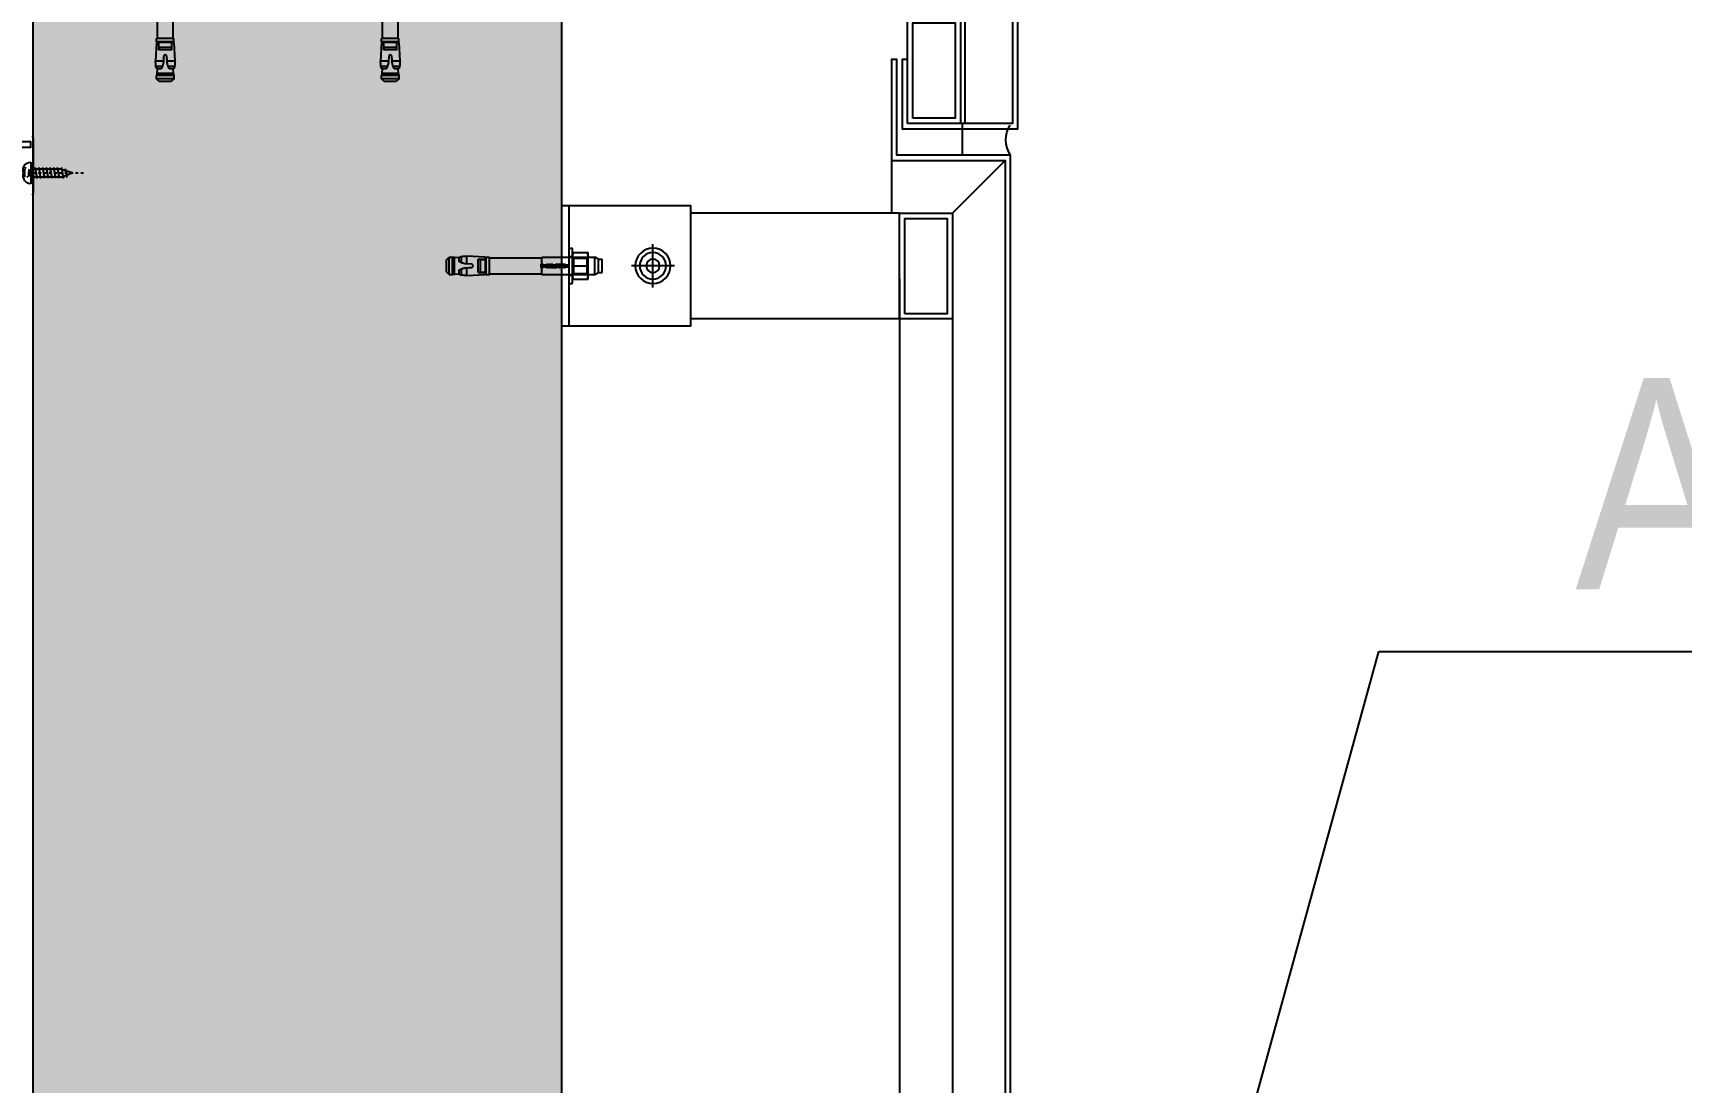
# Model space of a CAD drawing. Header units: inches. Extents: x 21 to 32698, y 13 to 3712.
# Drawn here: x 24749.8 to 24812.2, y 3268.3 to 3308 of the extents above; entities that cross this region are included whole.
import ezdxf
from ezdxf import colors
from ezdxf.entities.mleader import LeaderData, LeaderLine
from ezdxf.math import Vec2, Vec3

# ---------------------------------------------------------------- set-up
doc = ezdxf.new("R2010")
doc.units = ezdxf.units.IN
doc.header["$MEASUREMENT"] = 0
doc.linetypes.add('DASHDOT', pattern=[1, 0.5, -0.25, 0, -0.25])
doc.linetypes.add('DASHED2', pattern=[0.375, 0.25, -0.125])
for name, color, linetype, lineweight in [('Z_MİM_-KM-ALUMINIUM-09', 8, 'Continuous', 25), ('Z_MİM_-KM-CONCRETE', 8, 'Continuous', 25), ('Z_MİM_-KM-DETL-TEXT', 8, 'Continuous', 25), ('Z_MİM_-KM-Gor-05', 8, 'Continuous', 25), ('Z_MİM_-KM-IRON-09', 8, 'Continuous', 25), ('Z_MİM_-KM-PATTERN-STRC', 8, 'Continuous', 25), ('Z_MİM_-KM-STEEL-09', 8, 'Continuous', 25), ('Z_MİM_-KM-TEXT', 8, 'Continuous', 25), ('Z_MİM_00', 8, 'Continuous', 25), ('Z_MİM_2-0', 8, 'Continuous', 25), ('Z_MİM_3-1', 8, 'DASHED2', 25), ('Z_MİM_Aksesuar', 8, 'Continuous', 25), ('Z_MİM_AX', 8, 'DASHDOT', 25), ('Z_MİM_OL', 8, 'Continuous', 25)]:
    doc.layers.add(name, color=color, linetype=linetype, lineweight=lineweight)
doc.styles.add('Arial Narrow', font='ARIALN.TTF', dxfattribs={"height": 8})

# ---------------------------------------------------------------- blocks, each defined once
blk = doc.blocks.new('VD')
at = {"layer": 'Z_MİM_2-0'}
blk.add_lwpolyline([(-1.73, 13), (1.72, 13.58)], dxfattribs=at)
at = {"layer": 'Z_MİM_2-0', "extrusion": (0.950035, -0.312144, 0), "elevation": -4.98}
blk.add_lwpolyline([(10.18, 0), (15.15, 0)], dxfattribs=at)
at = {"layer": 'Z_MİM_2-0', "extrusion": (0.932972, 0.359948, 0), "elevation": 5.74}
blk.add_lwpolyline([(14.87, 0), (10.57, 0)], dxfattribs=at)
at = {"layer": 'Z_MİM_2-0', "extrusion": (0.164399, -0.986394, 0)}
for points, elevation in [([(-0.17, 0), (4.08, 0)], -11.73), ([(3.85, 0), (-0.4, 0)], -10.35), ([(3.62, 0), (-0.63, 0)], -8.97), ([(3.39, 0), (-0.86, 0)], -7.59), ([(3.16, 0), (-1.09, 0)], -6.21), ([(2.93, 0), (-1.32, 0)], -4.83), ([(2.7, 0), (-1.55, 0)], -3.44), ([(2.47, 0), (-1.79, 0)], -2.06)]:
    blk.add_lwpolyline(points, dxfattribs=dict(at, elevation=elevation))
at = {"layer": 'Z_MİM_2-0', "extrusion": (1, 0, 0)}
for points, elevation in [([(0.14, 0), (11.22, 0)], -1.55), ([(11.92, 0), (0.14, 0)], 1.55), ([(-2.72, 0), (-3.09, 0)], -0.45), ([(-3.09, 0), (-2.72, 0)], 0.45)]:
    blk.add_lwpolyline(points, dxfattribs=dict(at, elevation=elevation))
at = {"layer": 'Z_MİM_2-0', "extrusion": (0.065533, -0.99785, 0), "elevation": -0.9}
blk.add_lwpolyline([(-0.26, 0), (2.16, 0)], dxfattribs=at)
at = {"layer": 'Z_MİM_2-0', "extrusion": (0, 1, 0)}
for points, elevation in [([(4.1, 0), (-4.1, 0)], -0.06), ([(-0.45, 0), (0.45, 0)], -2.72)]:
    blk.add_lwpolyline(points, dxfattribs=dict(at, elevation=elevation))
at = {"layer": 'Z_MİM_2-0'}
for centre, start, end in [((-1.75, 0.14), 270, 0), ((1.75, 0.14), 180, 270)]:
    blk.add_arc(centre, 0.2, start, end, dxfattribs=at)
at = {"layer": 'Z_MİM_2-0', "extrusion": (0, 0, -1)}
for centre, radius, start, end in [((1.28, -0.06), 2.82, 290.35102, 0), ((0, 3.39), 6.5, 273.97611, 290.35102), ((0, 3.39), 6.5, 249.64898, 266.02389), ((-1.28, -0.06), 2.82, 180, 249.64898)]:
    blk.add_arc(centre, radius, start, end, dxfattribs=at)
at = {"layer": 'Z_MİM_3-1', "extrusion": (0.469472, -0.882948, 0)}
blk.add_lwpolyline([(-1.3, 0), (0, 0)], dxfattribs=at)
at = {"layer": 'Z_MİM_3-1', "extrusion": (-0.469472, -0.882948, 0), "elevation": 0}
blk.add_lwpolyline([(0, 0), (1.3, 0)], dxfattribs=at)
at = {"layer": 'Z_MİM_3-1'}
for points in [[(-2.2, -2.72), (-1.15, -0.61)], [(-0.64, -3.08), (-0.52, -0.61)], [(-0.47, -3.09), (-0.35, -0.61)], [(0.47, -3.09), (0.35, -0.61)], [(0.64, -3.08), (0.52, -0.61)], [(1.14, -0.61), (2.2, -2.72)]]:
    blk.add_lwpolyline(points, dxfattribs=at)
at = {"layer": 'Z_MİM_3-1', "extrusion": (0.998869, -0.047542, 0), "elevation": -1.06}
blk.add_lwpolyline([(-3.05, 0), (-0.66, 0)], dxfattribs=at)
at = {"layer": 'Z_MİM_3-1', "extrusion": (0, 1, 0), "elevation": -0.61}
blk.add_lwpolyline([(1.14, 0), (-1.15, 0)], dxfattribs=at)
at = {"layer": 'Z_MİM_3-1', "extrusion": (0.998869, 0.047542, 0), "elevation": 1.06}
blk.add_lwpolyline([(-3.05, 0), (-0.66, 0)], dxfattribs=at)
at = {"layer": 'Z_MİM_AX', "extrusion": (1, 0, 0), "elevation": 0}
blk.add_lwpolyline([(-7.11, 0), (19.94, 0)], dxfattribs=at)
blk = doc.blocks.new('A$Ce8ddabe4')
at = {"layer": 'Z_MİM_-KM-PATTERN-STRC'}
h = blk.add_hatch(color=256, dxfattribs=at)
h.dxf.hatch_style = 1
h.paths.add_polyline_path([(20.369, 110), (40.369, 110), (40.369, 0), (20.369, 0)])
at = {"elevation": -0.01}
blk.add_lwpolyline([(44.111, 103.37), (44.111, 113.484), (5.1, 114.249), (5.1, 104.07)], dxfattribs=at)
blk.add_lwpolyline([(40.409, 101.37, -0.414214), (40.359, 101.42), (40.359, 103.52, -0.414214), (40.409, 103.57)], format="xyb", dxfattribs=at)
at = {"layer": 'Z_MİM_-KM-ALUMINIUM-09', "elevation": -0.01}
blk.add_lwpolyline([(7.275, 104.07), (7.275, 106.489), (7.475, 106.489), (7.475, 103.87), (3.1, 103.87), (3.1, 116.37), (46.111, 115.37), (46.111, 103.17), (40.459, 103.17), (40.459, 103.37), (45.911, 103.37), (45.911, 115.174), (3.3, 116.166), (3.3, 104.07), (7.275, 104.07)], dxfattribs=at)
at = {"layer": 'Z_MİM_-KM-CONCRETE'}
blk.add_lwpolyline([(40.369, 0), (40.369, 110), (20.369, 110), (20.369, 0)], dxfattribs=at)
at = {"layer": 'Z_MİM_-KM-Gor-05'}
for p, q in [((26.55, 107.283), (26.55, 109.258)), ((27.15, 107.283), (27.15, 109.258)), ((35.066, 107.283), (35.066, 109.258)), ((35.666, 107.283), (35.666, 109.258)), ((26.523, 107.154), (26.523, 107.283)), ((26.523, 107.283), (27.177, 107.283)), ((27.177, 107.154), (27.177, 107.283)), ((35.039, 107.154), (35.039, 107.283)), ((35.039, 107.283), (35.693, 107.283)), ((35.693, 107.154), (35.693, 107.283)), ((26.481, 106.429), (26.518, 107.133)), ((26.518, 107.133), (27.182, 107.133)), ((26.523, 107.154), (27.177, 107.154)), ((26.6, 106.852), (26.6, 107.133)), ((26.6, 106.852), (26.606, 106.938)), ((26.6, 106.852), (27.1, 106.852)), ((26.606, 107.133), (26.606, 107.154)), ((26.606, 106.938), (26.606, 107.133)), ((26.606, 106.938), (27.094, 106.938)), ((26.841, 106.659), (26.845, 106.66)), ((26.845, 106.66), (26.85, 106.66)), ((26.85, 106.66), (26.855, 106.66)), ((26.855, 106.66), (26.859, 106.659)), ((27.094, 107.133), (27.094, 107.154)), ((27.094, 106.938), (27.094, 107.133)), ((27.094, 106.938), (27.1, 106.852)), ((27.1, 106.852), (27.1, 107.133)), ((27.182, 107.133), (27.219, 106.429)), ((34.997, 106.429), (35.034, 107.133)), ((35.034, 107.133), (35.698, 107.133)), ((35.039, 107.154), (35.693, 107.154)), ((35.116, 106.852), (35.116, 107.133)), ((35.116, 106.852), (35.122, 106.938)), ((35.116, 106.852), (35.616, 106.852)), ((35.122, 107.133), (35.122, 107.154)), ((35.122, 106.938), (35.122, 107.133)), ((35.122, 106.938), (35.61, 106.938)), ((35.357, 106.659), (35.361, 106.66)), ((35.361, 106.66), (35.366, 106.66)), ((35.366, 106.66), (35.37, 106.66)), ((35.37, 106.66), (35.375, 106.659)), ((35.61, 107.133), (35.61, 107.154)), ((35.61, 106.938), (35.61, 107.133)), ((35.61, 106.938), (35.616, 106.852)), ((35.616, 106.852), (35.616, 107.133)), ((35.698, 107.133), (35.734, 106.429)), ((26.481, 106.429), (26.78, 106.429)), ((26.481, 106.429), (26.78, 106.429)), ((26.496, 106.227), (26.737, 106.227)), ((26.496, 106.227), (26.737, 106.227)), ((26.534, 105.954), (26.547, 106.131)), ((26.547, 106.131), (26.691, 106.131)), ((26.547, 106.131), (26.691, 106.131)), ((26.691, 106.131), (26.693, 106.133)), ((26.693, 106.133), (26.695, 106.135)), ((26.695, 106.135), (26.697, 106.137)), ((26.697, 106.137), (26.699, 106.139)), ((26.699, 106.139), (26.701, 106.141)), ((26.701, 106.141), (26.703, 106.144)), ((26.703, 106.144), (26.704, 106.146)), ((26.704, 106.146), (26.707, 106.153)), ((26.707, 106.153), (26.71, 106.16)), ((26.71, 106.16), (26.714, 106.167)), ((26.714, 106.167), (26.717, 106.175)), ((26.717, 106.175), (26.72, 106.183)), ((26.72, 106.183), (26.724, 106.191)), ((26.724, 106.191), (26.727, 106.2)), ((26.727, 106.2), (26.73, 106.209)), ((26.73, 106.209), (26.734, 106.218)), ((26.734, 106.218), (26.737, 106.227)), ((26.737, 106.227), (26.744, 106.245)), ((26.744, 106.245), (26.75, 106.263)), ((26.75, 106.263), (26.756, 106.281)), ((26.756, 106.281), (26.761, 106.3)), ((26.761, 106.3), (26.766, 106.318)), ((26.766, 106.318), (26.771, 106.337)), ((26.771, 106.337), (26.776, 106.356)), ((26.776, 106.356), (26.777, 106.366)), ((26.777, 106.377), (26.778, 106.398)), ((26.777, 106.366), (26.777, 106.377)), ((26.778, 106.398), (26.779, 106.408)), ((26.779, 106.418), (26.784, 106.504)), ((26.779, 106.408), (26.779, 106.418)), ((26.784, 106.504), (26.785, 106.529)), ((26.785, 106.529), (26.786, 106.554)), ((26.786, 106.554), (26.788, 106.579)), ((26.788, 106.579), (26.789, 106.604)), ((26.789, 106.604), (26.79, 106.609)), ((26.79, 106.609), (26.791, 106.614)), ((26.791, 106.614), (26.792, 106.618)), ((26.792, 106.618), (26.794, 106.623)), ((26.794, 106.623), (26.796, 106.627)), ((26.796, 106.627), (26.798, 106.631)), ((26.798, 106.631), (26.801, 106.635)), ((26.801, 106.635), (26.804, 106.639)), ((26.804, 106.639), (26.807, 106.642)), ((26.807, 106.642), (26.81, 106.645)), ((26.81, 106.645), (26.814, 106.648)), ((26.814, 106.648), (26.818, 106.651)), ((26.818, 106.651), (26.822, 106.653)), ((26.822, 106.653), (26.827, 106.655)), ((26.827, 106.655), (26.831, 106.657)), ((26.831, 106.657), (26.836, 106.658)), ((26.836, 106.658), (26.841, 106.659)), ((26.859, 106.659), (26.864, 106.658)), ((26.864, 106.658), (26.869, 106.657)), ((26.869, 106.657), (26.873, 106.655)), ((26.873, 106.655), (26.878, 106.653)), ((26.878, 106.653), (26.882, 106.651)), ((26.882, 106.651), (26.886, 106.648)), ((26.886, 106.648), (26.89, 106.645)), ((26.89, 106.645), (26.893, 106.642)), ((26.893, 106.642), (26.896, 106.639)), ((26.896, 106.639), (26.899, 106.635)), ((26.899, 106.635), (26.902, 106.631)), ((26.902, 106.631), (26.904, 106.627)), ((26.904, 106.627), (26.906, 106.623)), ((26.906, 106.623), (26.908, 106.618)), ((26.908, 106.618), (26.909, 106.614)), ((26.909, 106.614), (26.91, 106.609)), ((26.91, 106.609), (26.911, 106.604)), ((26.911, 106.604), (26.921, 106.408)), ((26.92, 106.429), (27.219, 106.429)), ((26.92, 106.429), (27.219, 106.429)), ((26.921, 106.408), (26.922, 106.398)), ((26.922, 106.398), (26.923, 106.377)), ((26.923, 106.377), (26.923, 106.366)), ((26.923, 106.366), (26.924, 106.356)), ((26.924, 106.356), (26.929, 106.337)), ((26.929, 106.337), (26.934, 106.318)), ((26.934, 106.318), (26.939, 106.3)), ((26.939, 106.3), (26.944, 106.281)), ((26.944, 106.281), (26.95, 106.263)), ((26.95, 106.263), (26.956, 106.245)), ((26.956, 106.245), (26.963, 106.227)), ((26.963, 106.227), (27.204, 106.227)), ((26.963, 106.227), (26.966, 106.219)), ((26.963, 106.227), (27.204, 106.227)), ((26.966, 106.219), (26.969, 106.21)), ((26.969, 106.21), (26.972, 106.202)), ((26.972, 106.202), (26.975, 106.194)), ((26.975, 106.194), (26.978, 106.187)), ((26.978, 106.187), (26.981, 106.179)), ((26.981, 106.179), (26.984, 106.172)), ((26.984, 106.172), (26.987, 106.165)), ((26.987, 106.165), (26.99, 106.158)), ((26.99, 106.158), (26.993, 106.152)), ((26.993, 106.152), (26.996, 106.146)), ((26.996, 106.146), (26.998, 106.144)), ((26.998, 106.144), (26.999, 106.141)), ((26.999, 106.141), (27.001, 106.139)), ((27.001, 106.139), (27.003, 106.137)), ((27.003, 106.137), (27.005, 106.135)), ((27.005, 106.135), (27.007, 106.133)), ((27.007, 106.133), (27.009, 106.131)), ((27.009, 106.131), (27.153, 106.131)), ((27.009, 106.131), (27.153, 106.131)), ((27.153, 106.131), (27.166, 105.954)), ((34.997, 106.429), (35.296, 106.429)), ((34.997, 106.429), (35.296, 106.429)), ((35.012, 106.227), (35.253, 106.227)), ((35.012, 106.227), (35.253, 106.227)), ((35.05, 105.954), (35.063, 106.131)), ((35.063, 106.131), (35.207, 106.131)), ((35.063, 106.131), (35.207, 106.131)), ((35.207, 106.131), (35.209, 106.133)), ((35.209, 106.133), (35.211, 106.135)), ((35.211, 106.135), (35.213, 106.137)), ((35.213, 106.137), (35.215, 106.139)), ((35.215, 106.139), (35.217, 106.141)), ((35.217, 106.141), (35.218, 106.144)), ((35.218, 106.144), (35.22, 106.146)), ((35.22, 106.146), (35.223, 106.153)), ((35.223, 106.153), (35.226, 106.16)), ((35.226, 106.16), (35.229, 106.167)), ((35.229, 106.167), (35.233, 106.175)), ((35.233, 106.175), (35.236, 106.183)), ((35.236, 106.183), (35.239, 106.191)), ((35.239, 106.191), (35.243, 106.2)), ((35.243, 106.2), (35.246, 106.209)), ((35.246, 106.209), (35.25, 106.218)), ((35.25, 106.218), (35.253, 106.227)), ((35.253, 106.227), (35.259, 106.245)), ((35.259, 106.245), (35.266, 106.263)), ((35.266, 106.263), (35.271, 106.281)), ((35.271, 106.281), (35.277, 106.3)), ((35.277, 106.3), (35.282, 106.318)), ((35.282, 106.318), (35.287, 106.337)), ((35.287, 106.337), (35.292, 106.356)), ((35.292, 106.366), (35.293, 106.377)), ((35.292, 106.356), (35.292, 106.366)), ((35.293, 106.377), (35.294, 106.398)), ((35.294, 106.398), (35.295, 106.408)), ((35.295, 106.418), (35.3, 106.504)), ((35.295, 106.408), (35.295, 106.418)), ((35.3, 106.504), (35.301, 106.529)), ((35.301, 106.529), (35.302, 106.554)), ((35.302, 106.554), (35.304, 106.579)), ((35.304, 106.579), (35.305, 106.604)), ((35.305, 106.604), (35.306, 106.609)), ((35.306, 106.614), (35.308, 106.618)), ((35.306, 106.609), (35.306, 106.614)), ((35.308, 106.618), (35.31, 106.623)), ((35.31, 106.623), (35.312, 106.627)), ((35.312, 106.627), (35.314, 106.631)), ((35.314, 106.631), (35.317, 106.635)), ((35.317, 106.635), (35.32, 106.639)), ((35.32, 106.639), (35.323, 106.642)), ((35.323, 106.642), (35.326, 106.645)), ((35.326, 106.645), (35.33, 106.648)), ((35.33, 106.648), (35.334, 106.651)), ((35.334, 106.651), (35.338, 106.653)), ((35.338, 106.653), (35.343, 106.655)), ((35.343, 106.655), (35.347, 106.657)), ((35.347, 106.657), (35.352, 106.658)), ((35.352, 106.658), (35.357, 106.659)), ((35.375, 106.659), (35.38, 106.658)), ((35.38, 106.658), (35.385, 106.657)), ((35.385, 106.657), (35.389, 106.655)), ((35.389, 106.655), (35.394, 106.653)), ((35.394, 106.653), (35.398, 106.651)), ((35.398, 106.651), (35.402, 106.648)), ((35.402, 106.648), (35.405, 106.645)), ((35.405, 106.645), (35.409, 106.642)), ((35.409, 106.642), (35.412, 106.639)), ((35.412, 106.639), (35.415, 106.635)), ((35.415, 106.635), (35.418, 106.631)), ((35.418, 106.631), (35.42, 106.627)), ((35.42, 106.627), (35.422, 106.623)), ((35.422, 106.623), (35.424, 106.618)), ((35.424, 106.618), (35.425, 106.614)), ((35.425, 106.614), (35.426, 106.609)), ((35.426, 106.609), (35.427, 106.604)), ((35.427, 106.604), (35.437, 106.408)), ((35.436, 106.429), (35.734, 106.429)), ((35.436, 106.429), (35.734, 106.429)), ((35.437, 106.408), (35.438, 106.398)), ((35.438, 106.398), (35.439, 106.377)), ((35.439, 106.377), (35.439, 106.366)), ((35.439, 106.366), (35.44, 106.356)), ((35.44, 106.356), (35.444, 106.337)), ((35.444, 106.337), (35.449, 106.318)), ((35.449, 106.318), (35.455, 106.3)), ((35.455, 106.3), (35.46, 106.281)), ((35.46, 106.281), (35.466, 106.263)), ((35.466, 106.263), (35.472, 106.245)), ((35.472, 106.245), (35.479, 106.227)), ((35.479, 106.227), (35.72, 106.227)), ((35.479, 106.227), (35.482, 106.219)), ((35.479, 106.227), (35.72, 106.227)), ((35.482, 106.219), (35.485, 106.21)), ((35.485, 106.21), (35.488, 106.202)), ((35.488, 106.202), (35.491, 106.194)), ((35.491, 106.194), (35.494, 106.187)), ((35.494, 106.187), (35.497, 106.179)), ((35.497, 106.179), (35.5, 106.172)), ((35.5, 106.172), (35.503, 106.165)), ((35.503, 106.165), (35.506, 106.158)), ((35.506, 106.158), (35.509, 106.152)), ((35.509, 106.152), (35.512, 106.146)), ((35.512, 106.146), (35.513, 106.144)), ((35.513, 106.144), (35.515, 106.141)), ((35.515, 106.141), (35.517, 106.139)), ((35.517, 106.139), (35.519, 106.137)), ((35.519, 106.137), (35.521, 106.135)), ((35.521, 106.135), (35.523, 106.133)), ((35.523, 106.133), (35.525, 106.131)), ((35.525, 106.131), (35.669, 106.131)), ((35.525, 106.131), (35.669, 106.131)), ((35.669, 106.131), (35.682, 105.954)), ((26.519, 105.878), (26.534, 105.954)), ((26.519, 105.878), (27.181, 105.878)), ((26.519, 105.758), (26.519, 105.878)), ((26.519, 105.878), (27.181, 105.878)), ((26.519, 105.758), (27.181, 105.758)), ((26.519, 105.758), (26.623, 105.654)), ((26.519, 105.758), (27.181, 105.758)), ((26.534, 105.954), (27.166, 105.954)), ((26.534, 105.954), (27.166, 105.954)), ((26.623, 105.654), (27.077, 105.654)), ((27.077, 105.654), (27.181, 105.758)), ((27.166, 105.954), (27.181, 105.878)), ((27.181, 105.758), (27.181, 105.878)), ((35.035, 105.878), (35.05, 105.954)), ((35.035, 105.878), (35.697, 105.878)), ((35.035, 105.758), (35.035, 105.878)), ((35.035, 105.878), (35.697, 105.878)), ((35.035, 105.758), (35.697, 105.758)), ((35.035, 105.758), (35.139, 105.654)), ((35.035, 105.758), (35.697, 105.758)), ((35.05, 105.954), (35.682, 105.954)), ((35.05, 105.954), (35.682, 105.954)), ((35.139, 105.654), (35.593, 105.654)), ((35.593, 105.654), (35.697, 105.758)), ((35.682, 105.954), (35.697, 105.878)), ((35.697, 105.758), (35.697, 105.878))]:
    blk.add_line(p, q, dxfattribs=at)
for centre, radius, start, end in [((28.784, 106.495), 2.304, 181.64159, 186.66891), ((26.661, 106.252), 0.167, 188.71365, 226.93949), ((27.039, 106.252), 0.167, 313.06051, 351.28635), ((24.916, 106.495), 2.304, 353.33109, 358.35841), ((37.3, 106.495), 2.304, 181.64159, 186.66891), ((35.177, 106.252), 0.167, 188.71365, 226.93949), ((35.555, 106.252), 0.167, 313.06051, 351.28635), ((33.431, 106.495), 2.304, 353.33109, 358.35841)]:
    blk.add_arc(centre, radius, start, end, dxfattribs=at)
at = {"layer": 'Z_MİM_-KM-STEEL-09', "elevation": -0.01}
for points in [[(7.275, 104.07), (7.275, 108.07), (5.275, 108.07), (5.275, 104.07)], [(7.075, 104.27), (7.075, 107.87), (5.475, 107.87), (5.475, 104.27)]]:
    blk.add_lwpolyline(points, close=True, dxfattribs=at)
at = {"layer": 'Z_MİM_OL', "xscale": -0.1000000000000001, "yscale": 0.1000000000000001, "zscale": 0.1, "rotation": 90}
blk.add_blockref('VD', (40.453, 102.195, -0.01), dxfattribs=at)
blk = doc.blocks.new('-KM_AL. PARAPET KAPLAMA')
at = {"layer": 'Z_MİM_-KM-ALUMINIUM-09'}
for p, q in [((-14.798, 100.67, -0.021), (-16.798, 102.67, -0.018)), ((-14.798, 100.67, -0.007), (-16.798, 102.67, -0.004)), ((-14.798, 100.67, -0.007), (-16.798, 102.67, -0.004)), ((-12.498, 102.67, -0.004), (-12.498, 100.67, -0.007)), ((-12.498, 102.67, -0.004), (-12.498, 100.67, -0.007))]:
    blk.add_line(p, q, dxfattribs=at)
at = {"layer": 'Z_MİM_-KM-ALUMINIUM-09', "elevation": 0.006}
blk.add_lwpolyline([(-14.798, -35.8), (-14.798, -36), (-16.998, -36), (-16.998, 102.87), (-12.698, 102.87), (-12.698, 106.489), (-12.498, 106.489), (-12.498, 102.67), (-16.798, 102.67), (-16.798, -35.8), (59.792, -35.8)], dxfattribs=at)
at = {"layer": 'Z_MİM_-KM-Gor-05'}
for p, q in [((-3.466, 97.864, -0.005), (-3.466, 99.498, -0.005)), ((-0.425, 99.181, -0.005), (-1.021, 99.181, -0.005)), ((-1.021, 98.181, -0.005), (-1.021, 99.181, -0.005)), ((-1.001, 99.143, -0.005), (-0.993, 99.181, -0.005)), ((-0.998, 99.157, -0.005), (-0.993, 99.181, -0.005)), ((-0.448, 99.157, -0.005), (-0.453, 99.181, -0.005)), ((-0.448, 99.157, -0.005), (-0.453, 99.181, -0.005)), ((-0.3, 99.348, -0.005), (-0.425, 99.348, -0.005)), ((-0.425, 98.015, -0.005), (-0.425, 99.348, -0.005)), ((-0.425, 98.181, -0.005), (-0.425, 99.181, -0.005)), ((-0.3, 98.015, -0.005), (-0.3, 99.348, -0.005)), ((-4.283, 98.681, -0.005), (-2.649, 98.681, -0.005)), ((-1.404, 98.936, -0.005), (-1.55, 98.936, -0.005)), ((-1.55, 98.427, -0.005), (-1.55, 98.936, -0.005)), ((-1.404, 98.936, -0.005), (-1.267, 99.015, -0.005)), ((-1.404, 98.427, -0.005), (-1.404, 98.936, -0.005)), ((-1.404, 98.427, -0.005), (-1.404, 98.936, -0.005)), ((-1.267, 98.348, -0.005), (-1.267, 99.015, -0.005)), ((-1.021, 99.015, -0.005), (-1.267, 99.015, -0.005)), ((-1.267, 98.348, -0.005), (-1.267, 99.015, -0.005)), ((-0.3, 99.015, -0.005), (-1.021, 99.015, -0.005)), ((-0.978, 98.97, -0.005), (-1.021, 99.013, -0.005)), ((-1.021, 98.966, -0.005), (-1.019, 99, -0.005)), ((-1.021, 98.953, -0.005), (-1.02, 98.975, -0.005)), ((-1.021, 98.931, -0.005), (-1.021, 98.966, -0.005)), ((-1.021, 98.931, -0.005), (-1.021, 98.953, -0.005)), ((-1.021, 98.909, -0.005), (-1.021, 98.931, -0.005)), ((-1.021, 98.909, -0.005), (-1.021, 98.931, -0.005)), ((-1.02, 98.888, -0.005), (-1.021, 98.909, -0.005)), ((-1.02, 98.888, -0.005), (-1.021, 98.909, -0.005)), ((-1.02, 98.975, -0.005), (-1.019, 98.997, -0.005)), ((-1.019, 98.866, -0.005), (-1.02, 98.888, -0.005)), ((-1.019, 98.866, -0.005), (-1.02, 98.888, -0.005)), ((-1.019, 99, -0.005), (-1.016, 99.035, -0.005)), ((-1.019, 98.997, -0.005), (-1.017, 99.019, -0.005)), ((-1.017, 98.844, -0.005), (-1.019, 98.866, -0.005)), ((-1.017, 98.844, -0.005), (-1.019, 98.866, -0.005)), ((-1.017, 99.019, -0.005), (-1.015, 99.041, -0.005)), ((-1.015, 98.822, -0.005), (-1.017, 98.844, -0.005)), ((-1.015, 98.822, -0.005), (-1.017, 98.844, -0.005)), ((-1.016, 99.035, -0.005), (-1.012, 99.07, -0.005)), ((-1.015, 99.041, -0.005), (-1.013, 99.063, -0.005)), ((-1.013, 98.799, -0.005), (-1.015, 98.822, -0.005)), ((-1.013, 98.799, -0.005), (-1.015, 98.822, -0.005)), ((-1.015, 98.541, -0.005), (-1.013, 98.563, -0.005)), ((-1.015, 98.541, -0.005), (-1.013, 98.563, -0.005)), ((-1.013, 99.063, -0.005), (-1.01, 99.086, -0.005)), ((-1.01, 98.777, -0.005), (-1.013, 98.799, -0.005)), ((-1.01, 98.777, -0.005), (-1.013, 98.799, -0.005)), ((-1.013, 98.563, -0.005), (-1.01, 98.586, -0.005)), ((-1.013, 98.563, -0.005), (-1.01, 98.586, -0.005)), ((-1.012, 99.07, -0.005), (-1.007, 99.106, -0.005)), ((-1.01, 99.086, -0.005), (-1.007, 99.109, -0.005)), ((-1.007, 98.754, -0.005), (-1.01, 98.777, -0.005)), ((-1.007, 98.754, -0.005), (-1.01, 98.777, -0.005)), ((-1.01, 98.586, -0.005), (-1.007, 98.609, -0.005)), ((-1.01, 98.586, -0.005), (-1.007, 98.609, -0.005)), ((-1.007, 99.106, -0.005), (-1.001, 99.143, -0.005)), ((-1.007, 99.109, -0.005), (-1.003, 99.133, -0.005)), ((-1.003, 98.73, -0.005), (-1.007, 98.754, -0.005)), ((-1.003, 98.73, -0.005), (-1.007, 98.754, -0.005)), ((-1.007, 98.609, -0.005), (-1.003, 98.633, -0.005)), ((-1.007, 98.609, -0.005), (-1.003, 98.633, -0.005)), ((-1.003, 99.133, -0.005), (-0.998, 99.157, -0.005)), ((-0.998, 98.706, -0.005), (-1.003, 98.73, -0.005)), ((-0.998, 98.706, -0.005), (-1.003, 98.73, -0.005)), ((-1.003, 98.633, -0.005), (-0.998, 98.657, -0.005)), ((-1.003, 98.633, -0.005), (-0.998, 98.657, -0.005)), ((-0.993, 98.681, -0.005), (-0.998, 98.706, -0.005)), ((-0.993, 98.681, -0.005), (-0.998, 98.706, -0.005)), ((-0.998, 98.657, -0.005), (-0.993, 98.681, -0.005)), ((-0.998, 98.657, -0.005), (-0.993, 98.681, -0.005)), ((-0.453, 98.681, -0.005), (-0.993, 98.681, -0.005)), ((-0.453, 98.681, -0.005), (-0.993, 98.681, -0.005)), ((-0.468, 98.97, -0.005), (-0.978, 98.97, -0.005)), ((-0.978, 98.393, -0.005), (-0.978, 98.97, -0.005)), ((-0.468, 98.97, -0.005), (-0.425, 99.013, -0.005)), ((-0.468, 98.393, -0.005), (-0.468, 98.97, -0.005)), ((-0.453, 98.681, -0.005), (-0.448, 98.709, -0.005)), ((-0.453, 98.681, -0.005), (-0.448, 98.706, -0.005)), ((-0.445, 98.643, -0.005), (-0.453, 98.681, -0.005)), ((-0.448, 98.654, -0.005), (-0.453, 98.681, -0.005)), ((-0.444, 99.133, -0.005), (-0.448, 99.157, -0.005)), ((-0.444, 99.133, -0.005), (-0.448, 99.157, -0.005)), ((-0.448, 98.709, -0.005), (-0.443, 98.735, -0.005)), ((-0.448, 98.706, -0.005), (-0.444, 98.73, -0.005)), ((-0.443, 98.628, -0.005), (-0.448, 98.654, -0.005)), ((-0.439, 98.606, -0.005), (-0.445, 98.643, -0.005)), ((-0.44, 99.109, -0.005), (-0.444, 99.133, -0.005)), ((-0.44, 99.109, -0.005), (-0.444, 99.133, -0.005)), ((-0.444, 98.73, -0.005), (-0.44, 98.754, -0.005)), ((-0.443, 98.735, -0.005), (-0.439, 98.761, -0.005)), ((-0.439, 98.602, -0.005), (-0.443, 98.628, -0.005)), ((-0.436, 99.086, -0.005), (-0.44, 99.109, -0.005)), ((-0.436, 99.086, -0.005), (-0.44, 99.109, -0.005)), ((-0.44, 98.754, -0.005), (-0.436, 98.777, -0.005)), ((-0.439, 98.761, -0.005), (-0.435, 98.786, -0.005)), ((-0.434, 98.57, -0.005), (-0.439, 98.606, -0.005)), ((-0.435, 98.577, -0.005), (-0.439, 98.602, -0.005)), ((-0.433, 99.063, -0.005), (-0.436, 99.086, -0.005)), ((-0.433, 99.063, -0.005), (-0.436, 99.086, -0.005)), ((-0.436, 98.777, -0.005), (-0.433, 98.799, -0.005)), ((-0.435, 98.786, -0.005), (-0.432, 98.811, -0.005)), ((-0.432, 98.552, -0.005), (-0.435, 98.577, -0.005)), ((-0.43, 98.535, -0.005), (-0.434, 98.57, -0.005)), ((-0.431, 99.041, -0.005), (-0.433, 99.063, -0.005)), ((-0.431, 99.041, -0.005), (-0.433, 99.063, -0.005)), ((-0.433, 98.799, -0.005), (-0.431, 98.822, -0.005)), ((-0.432, 98.811, -0.005), (-0.43, 98.835, -0.005)), ((-0.43, 98.528, -0.005), (-0.432, 98.552, -0.005)), ((-0.429, 99.019, -0.005), (-0.431, 99.041, -0.005)), ((-0.429, 99.019, -0.005), (-0.431, 99.041, -0.005)), ((-0.431, 98.822, -0.005), (-0.429, 98.844, -0.005)), ((-0.43, 98.835, -0.005), (-0.428, 98.859, -0.005)), ((-0.427, 98.997, -0.005), (-0.429, 99.019, -0.005)), ((-0.427, 98.997, -0.005), (-0.429, 99.019, -0.005)), ((-0.429, 98.844, -0.005), (-0.427, 98.866, -0.005)), ((-0.428, 98.859, -0.005), (-0.426, 98.883, -0.005)), ((-0.426, 98.975, -0.005), (-0.427, 98.997, -0.005)), ((-0.426, 98.975, -0.005), (-0.427, 98.997, -0.005)), ((-0.427, 98.866, -0.005), (-0.426, 98.888, -0.005)), ((-0.425, 98.953, -0.005), (-0.426, 98.975, -0.005)), ((-0.425, 98.953, -0.005), (-0.426, 98.975, -0.005)), ((-0.426, 98.907, -0.005), (-0.425, 98.931, -0.005)), ((-0.426, 98.888, -0.005), (-0.425, 98.909, -0.005)), ((-0.426, 98.883, -0.005), (-0.426, 98.907, -0.005)), ((-0.3, 99.036, -0.005), (-0.425, 99.036, -0.005)), ((-0.425, 98.931, -0.005), (-0.425, 98.953, -0.005)), ((-0.425, 98.931, -0.005), (-0.425, 98.953, -0.005)), ((-0.425, 98.909, -0.005), (-0.425, 98.931, -0.005)), ((0.741, 99.015, -0.005), (-0.3, 99.015, -0.005)), ((0.741, 98.723, -0.005), (-0.3, 98.723, -0.005)), ((-0.3, 98.64, -0.005), (-0.3, 98.723, -0.005)), ((0.741, 98.64, -0.005), (-0.3, 98.64, -0.005)), ((-0.082, 98.748, -0.005), (-0.154, 98.748, -0.005)), ((-0.154, 98.615, -0.005), (-0.154, 98.748, -0.005)), ((-0.082, 98.615, -0.005), (-0.154, 98.615, -0.005)), ((-0.082, 98.615, -0.005), (-0.082, 98.748, -0.005)), ((0.218, 98.748, -0.005), (-0.067, 98.748, -0.005)), ((-0.067, 98.689, -0.005), (-0.067, 98.748, -0.005)), ((0.039, 98.689, -0.005), (-0.067, 98.689, -0.005)), ((0.039, 98.615, -0.005), (0.039, 98.689, -0.005)), ((0.112, 98.615, -0.005), (0.039, 98.615, -0.005)), ((0.218, 98.689, -0.005), (0.112, 98.689, -0.005)), ((0.112, 98.615, -0.005), (0.112, 98.689, -0.005)), ((0.319, 98.674, -0.005), (0.17, 98.674, -0.005)), ((0.17, 98.615, -0.005), (0.17, 98.674, -0.005)), ((0.391, 98.615, -0.005), (0.17, 98.615, -0.005)), ((0.218, 98.689, -0.005), (0.218, 98.748, -0.005)), ((0.391, 98.748, -0.005), (0.319, 98.748, -0.005)), ((0.319, 98.674, -0.005), (0.319, 98.748, -0.005)), ((0.391, 98.615, -0.005), (0.391, 98.748, -0.005)), ((0.479, 98.748, -0.005), (0.406, 98.748, -0.005)), ((0.406, 98.615, -0.005), (0.406, 98.748, -0.005)), ((0.479, 98.615, -0.005), (0.406, 98.615, -0.005)), ((0.479, 98.615, -0.005), (0.479, 98.748, -0.005)), ((0.566, 98.748, -0.005), (0.493, 98.748, -0.005)), ((0.493, 98.615, -0.005), (0.493, 98.748, -0.005)), ((0.566, 98.615, -0.005), (0.493, 98.615, -0.005)), ((0.566, 98.713, -0.005), (0.566, 98.748, -0.005)), ((0.686, 98.713, -0.005), (0.566, 98.713, -0.005)), ((0.686, 98.652, -0.005), (0.566, 98.652, -0.005)), ((0.566, 98.615, -0.005), (0.566, 98.652, -0.005)), ((0.758, 98.748, -0.005), (0.686, 98.748, -0.005)), ((0.686, 98.713, -0.005), (0.686, 98.748, -0.005)), ((0.686, 98.615, -0.005), (0.686, 98.652, -0.005)), ((0.758, 98.615, -0.005), (0.686, 98.615, -0.005)), ((0.741, 98.748, -0.005), (0.741, 99.015, -0.005)), ((2.716, 98.981, -0.005), (0.741, 98.981, -0.005)), ((0.741, 98.615, -0.005), (0.741, 98.748, -0.005)), ((0.741, 98.348, -0.005), (0.741, 98.615, -0.005)), ((0.758, 98.615, -0.005), (0.758, 98.748, -0.005)), ((2.846, 99.008, -0.005), (2.716, 99.008, -0.005)), ((2.716, 98.354, -0.005), (2.716, 99.008, -0.005)), ((2.846, 98.354, -0.005), (2.846, 99.008, -0.005)), ((2.866, 98.925, -0.005), (2.846, 98.925, -0.005)), ((2.866, 99.013, -0.005), (3.571, 99.05, -0.005)), ((2.866, 98.35, -0.005), (2.866, 99.013, -0.005)), ((3.147, 98.931, -0.005), (2.866, 98.931, -0.005)), ((3.062, 98.925, -0.005), (2.866, 98.925, -0.005)), ((3.062, 98.925, -0.005), (3.147, 98.931, -0.005)), ((3.062, 98.438, -0.005), (3.062, 98.925, -0.005)), ((3.147, 98.431, -0.005), (3.147, 98.931, -0.005)), ((3.34, 98.691, -0.005), (3.341, 98.695, -0.005)), ((3.34, 98.686, -0.005), (3.34, 98.691, -0.005)), ((3.34, 98.681, -0.005), (3.34, 98.686, -0.005)), ((3.34, 98.677, -0.005), (3.34, 98.681, -0.005)), ((3.34, 98.672, -0.005), (3.34, 98.677, -0.005)), ((3.341, 98.667, -0.005), (3.34, 98.672, -0.005)), ((3.341, 98.695, -0.005), (3.343, 98.7, -0.005)), ((3.343, 98.663, -0.005), (3.341, 98.667, -0.005)), ((3.343, 98.7, -0.005), (3.344, 98.705, -0.005)), ((3.344, 98.658, -0.005), (3.343, 98.663, -0.005)), ((3.344, 98.705, -0.005), (3.346, 98.709, -0.005)), ((3.346, 98.654, -0.005), (3.344, 98.658, -0.005)), ((3.346, 98.709, -0.005), (3.349, 98.713, -0.005)), ((3.349, 98.65, -0.005), (3.346, 98.654, -0.005)), ((3.349, 98.713, -0.005), (3.351, 98.717, -0.005)), ((3.351, 98.646, -0.005), (3.349, 98.65, -0.005)), ((3.351, 98.717, -0.005), (3.354, 98.721, -0.005)), ((3.354, 98.642, -0.005), (3.351, 98.646, -0.005)), ((3.354, 98.721, -0.005), (3.357, 98.724, -0.005)), ((3.357, 98.638, -0.005), (3.354, 98.642, -0.005)), ((3.357, 98.724, -0.005), (3.361, 98.728, -0.005)), ((3.361, 98.635, -0.005), (3.357, 98.638, -0.005)), ((3.361, 98.728, -0.005), (3.364, 98.73, -0.005)), ((3.364, 98.632, -0.005), (3.361, 98.635, -0.005)), ((3.364, 98.73, -0.005), (3.368, 98.733, -0.005)), ((3.368, 98.63, -0.005), (3.364, 98.632, -0.005)), ((3.368, 98.733, -0.005), (3.373, 98.736, -0.005)), ((3.373, 98.627, -0.005), (3.368, 98.63, -0.005)), ((3.373, 98.736, -0.005), (3.377, 98.738, -0.005)), ((3.377, 98.625, -0.005), (3.373, 98.627, -0.005)), ((3.377, 98.738, -0.005), (3.382, 98.739, -0.005)), ((3.382, 98.623, -0.005), (3.377, 98.625, -0.005)), ((3.382, 98.739, -0.005), (3.386, 98.741, -0.005)), ((3.386, 98.622, -0.005), (3.382, 98.623, -0.005)), ((3.386, 98.741, -0.005), (3.391, 98.742, -0.005)), ((3.391, 98.621, -0.005), (3.386, 98.622, -0.005)), ((3.391, 98.742, -0.005), (3.396, 98.742, -0.005)), ((3.396, 98.62, -0.005), (3.391, 98.621, -0.005)), ((3.396, 98.742, -0.005), (3.592, 98.753, -0.005)), ((3.42, 98.619, -0.005), (3.396, 98.62, -0.005)), ((3.445, 98.618, -0.005), (3.42, 98.619, -0.005)), ((3.47, 98.617, -0.005), (3.445, 98.618, -0.005)), ((3.495, 98.615, -0.005), (3.47, 98.617, -0.005)), ((3.581, 98.611, -0.005), (3.495, 98.615, -0.005)), ((3.571, 98.752, -0.005), (3.571, 99.05, -0.005)), ((3.571, 98.752, -0.005), (3.571, 99.05, -0.005)), ((3.571, 98.313, -0.005), (3.571, 98.611, -0.005)), ((3.571, 98.313, -0.005), (3.571, 98.611, -0.005)), ((3.592, 98.61, -0.005), (3.581, 98.611, -0.005)), ((3.592, 98.753, -0.005), (3.602, 98.753, -0.005)), ((3.602, 98.61, -0.005), (3.592, 98.61, -0.005)), ((3.602, 98.753, -0.005), (3.623, 98.754, -0.005)), ((3.623, 98.609, -0.005), (3.602, 98.61, -0.005)), ((3.623, 98.754, -0.005), (3.634, 98.755, -0.005)), ((3.634, 98.608, -0.005), (3.623, 98.609, -0.005)), ((3.634, 98.755, -0.005), (3.644, 98.755, -0.005)), ((3.644, 98.607, -0.005), (3.634, 98.608, -0.005)), ((3.644, 98.755, -0.005), (3.663, 98.76, -0.005)), ((3.663, 98.603, -0.005), (3.644, 98.607, -0.005)), ((3.663, 98.76, -0.005), (3.681, 98.765, -0.005)), ((3.681, 98.598, -0.005), (3.663, 98.603, -0.005)), ((3.681, 98.765, -0.005), (3.7, 98.77, -0.005)), ((3.7, 98.592, -0.005), (3.681, 98.598, -0.005)), ((3.7, 98.77, -0.005), (3.718, 98.776, -0.005)), ((3.718, 98.587, -0.005), (3.7, 98.592, -0.005)), ((3.718, 98.776, -0.005), (3.737, 98.782, -0.005)), ((3.737, 98.581, -0.005), (3.718, 98.587, -0.005)), ((3.737, 98.782, -0.005), (3.755, 98.788, -0.005)), ((3.755, 98.575, -0.005), (3.737, 98.581, -0.005)), ((3.755, 98.788, -0.005), (3.773, 98.794, -0.005)), ((3.773, 98.569, -0.005), (3.755, 98.575, -0.005)), ((3.773, 98.794, -0.005), (3.773, 99.035, -0.005)), ((3.773, 98.794, -0.005), (3.773, 99.035, -0.005)), ((3.773, 98.794, -0.005), (3.781, 98.797, -0.005)), ((3.773, 98.327, -0.005), (3.773, 98.569, -0.005)), ((3.782, 98.565, -0.005), (3.773, 98.569, -0.005)), ((3.773, 98.327, -0.005), (3.773, 98.569, -0.005)), ((3.781, 98.797, -0.005), (3.789, 98.8, -0.005)), ((3.791, 98.562, -0.005), (3.782, 98.565, -0.005)), ((3.789, 98.8, -0.005), (3.798, 98.804, -0.005)), ((3.8, 98.558, -0.005), (3.791, 98.562, -0.005)), ((3.798, 98.804, -0.005), (3.805, 98.807, -0.005)), ((3.809, 98.555, -0.005), (3.8, 98.558, -0.005)), ((3.805, 98.807, -0.005), (3.813, 98.81, -0.005)), ((3.817, 98.552, -0.005), (3.809, 98.555, -0.005)), ((3.813, 98.81, -0.005), (3.821, 98.813, -0.005)), ((3.825, 98.548, -0.005), (3.817, 98.552, -0.005)), ((3.821, 98.813, -0.005), (3.828, 98.816, -0.005)), ((3.828, 98.816, -0.005), (3.835, 98.819, -0.005)), ((3.835, 98.819, -0.005), (3.841, 98.822, -0.005)), ((3.841, 98.822, -0.005), (3.848, 98.824, -0.005)), ((3.848, 98.824, -0.005), (3.854, 98.827, -0.005)), ((3.854, 98.827, -0.005), (3.856, 98.829, -0.005)), ((3.856, 98.829, -0.005), (3.859, 98.831, -0.005)), ((3.859, 98.831, -0.005), (3.861, 98.833, -0.005)), ((3.861, 98.833, -0.005), (3.863, 98.835, -0.005)), ((3.863, 98.835, -0.005), (3.865, 98.836, -0.005)), ((3.865, 98.836, -0.005), (3.867, 98.838, -0.005)), ((3.867, 98.838, -0.005), (3.869, 98.84, -0.005)), ((3.869, 98.984, -0.005), (4.046, 98.997, -0.005)), ((3.869, 98.84, -0.005), (3.869, 98.984, -0.005)), ((3.869, 98.84, -0.005), (3.869, 98.984, -0.005)), ((4.046, 98.997, -0.005), (4.121, 99.013, -0.005)), ((4.046, 98.366, -0.005), (4.046, 98.997, -0.005)), ((4.046, 98.366, -0.005), (4.046, 98.997, -0.005)), ((4.121, 98.35, -0.005), (4.121, 99.013, -0.005)), ((4.241, 99.013, -0.005), (4.121, 99.013, -0.005)), ((4.121, 98.35, -0.005), (4.121, 99.013, -0.005)), ((4.241, 98.35, -0.005), (4.241, 99.013, -0.005)), ((4.346, 98.908, -0.005), (4.241, 99.013, -0.005)), ((4.241, 98.35, -0.005), (4.241, 99.013, -0.005)), ((4.346, 98.454, -0.005), (4.346, 98.908, -0.005)), ((-1.404, 98.427, -0.005), (-1.55, 98.427, -0.005)), ((-1.267, 98.348, -0.005), (-1.404, 98.427, -0.005)), ((-1.021, 98.348, -0.005), (-1.267, 98.348, -0.005)), ((-1.021, 98.453, -0.005), (-1.02, 98.475, -0.005)), ((-1.021, 98.453, -0.005), (-1.02, 98.475, -0.005)), ((-1.021, 98.431, -0.005), (-1.021, 98.453, -0.005)), ((-1.021, 98.431, -0.005), (-1.021, 98.453, -0.005)), ((-1.021, 98.409, -0.005), (-1.021, 98.431, -0.005)), ((-1.021, 98.409, -0.005), (-1.021, 98.431, -0.005)), ((-1.02, 98.388, -0.005), (-1.021, 98.409, -0.005)), ((-1.02, 98.388, -0.005), (-1.021, 98.409, -0.005)), ((-1.021, 98.35, -0.005), (-0.978, 98.393, -0.005)), ((-0.3, 98.348, -0.005), (-1.021, 98.348, -0.005)), ((-0.425, 98.181, -0.005), (-1.021, 98.181, -0.005)), ((-1.02, 98.475, -0.005), (-1.019, 98.497, -0.005)), ((-1.02, 98.475, -0.005), (-1.019, 98.497, -0.005)), ((-1.019, 98.366, -0.005), (-1.02, 98.388, -0.005)), ((-1.019, 98.366, -0.005), (-1.02, 98.388, -0.005)), ((-1.019, 98.497, -0.005), (-1.017, 98.519, -0.005)), ((-1.019, 98.497, -0.005), (-1.017, 98.519, -0.005)), ((-1.017, 98.344, -0.005), (-1.019, 98.366, -0.005)), ((-1.017, 98.344, -0.005), (-1.019, 98.366, -0.005)), ((-1.017, 98.519, -0.005), (-1.015, 98.541, -0.005)), ((-1.017, 98.519, -0.005), (-1.015, 98.541, -0.005)), ((-1.015, 98.322, -0.005), (-1.017, 98.344, -0.005)), ((-1.015, 98.322, -0.005), (-1.017, 98.344, -0.005)), ((-1.013, 98.299, -0.005), (-1.015, 98.322, -0.005)), ((-1.013, 98.299, -0.005), (-1.015, 98.322, -0.005)), ((-1.01, 98.277, -0.005), (-1.013, 98.299, -0.005)), ((-1.01, 98.277, -0.005), (-1.013, 98.299, -0.005)), ((-1.007, 98.254, -0.005), (-1.01, 98.277, -0.005)), ((-1.007, 98.254, -0.005), (-1.01, 98.277, -0.005)), ((-1.003, 98.23, -0.005), (-1.007, 98.254, -0.005)), ((-1.003, 98.23, -0.005), (-1.007, 98.254, -0.005)), ((-0.998, 98.206, -0.005), (-1.003, 98.23, -0.005)), ((-0.998, 98.206, -0.005), (-1.003, 98.23, -0.005)), ((-0.993, 98.181, -0.005), (-0.998, 98.206, -0.005)), ((-0.993, 98.181, -0.005), (-0.998, 98.206, -0.005)), ((-0.468, 98.393, -0.005), (-0.978, 98.393, -0.005)), ((-0.425, 98.35, -0.005), (-0.468, 98.393, -0.005)), ((-0.453, 98.181, -0.005), (-0.448, 98.206, -0.005)), ((-0.453, 98.181, -0.005), (-0.448, 98.206, -0.005)), ((-0.448, 98.206, -0.005), (-0.444, 98.23, -0.005)), ((-0.448, 98.206, -0.005), (-0.444, 98.23, -0.005)), ((-0.444, 98.23, -0.005), (-0.44, 98.254, -0.005)), ((-0.444, 98.23, -0.005), (-0.44, 98.254, -0.005)), ((-0.44, 98.254, -0.005), (-0.436, 98.277, -0.005)), ((-0.44, 98.254, -0.005), (-0.436, 98.277, -0.005)), ((-0.436, 98.277, -0.005), (-0.433, 98.299, -0.005)), ((-0.436, 98.277, -0.005), (-0.433, 98.299, -0.005)), ((-0.433, 98.299, -0.005), (-0.431, 98.322, -0.005)), ((-0.433, 98.299, -0.005), (-0.431, 98.322, -0.005)), ((-0.431, 98.322, -0.005), (-0.429, 98.344, -0.005)), ((-0.431, 98.322, -0.005), (-0.429, 98.344, -0.005)), ((-0.428, 98.5, -0.005), (-0.43, 98.535, -0.005)), ((-0.428, 98.504, -0.005), (-0.43, 98.528, -0.005)), ((-0.429, 98.344, -0.005), (-0.427, 98.366, -0.005)), ((-0.429, 98.344, -0.005), (-0.427, 98.366, -0.005)), ((-0.426, 98.48, -0.005), (-0.428, 98.504, -0.005)), ((-0.426, 98.466, -0.005), (-0.428, 98.5, -0.005)), ((-0.427, 98.366, -0.005), (-0.426, 98.388, -0.005)), ((-0.427, 98.366, -0.005), (-0.426, 98.388, -0.005)), ((-0.426, 98.456, -0.005), (-0.426, 98.48, -0.005)), ((-0.425, 98.431, -0.005), (-0.426, 98.466, -0.005)), ((-0.425, 98.432, -0.005), (-0.426, 98.456, -0.005)), ((-0.426, 98.388, -0.005), (-0.425, 98.409, -0.005)), ((-0.426, 98.388, -0.005), (-0.425, 98.409, -0.005)), ((-0.425, 98.409, -0.005), (-0.425, 98.431, -0.005)), ((-0.425, 98.409, -0.005), (-0.425, 98.431, -0.005)), ((-0.3, 98.327, -0.005), (-0.425, 98.327, -0.005)), ((-0.3, 98.015, -0.005), (-0.425, 98.015, -0.005)), ((0.741, 98.348, -0.005), (-0.3, 98.348, -0.005)), ((2.716, 98.381, -0.005), (0.741, 98.381, -0.005)), ((2.846, 98.354, -0.005), (2.716, 98.354, -0.005)), ((2.866, 98.438, -0.005), (2.846, 98.438, -0.005)), ((3.062, 98.438, -0.005), (2.866, 98.438, -0.005)), ((3.147, 98.431, -0.005), (2.866, 98.431, -0.005)), ((3.571, 98.313, -0.005), (2.866, 98.35, -0.005)), ((3.147, 98.431, -0.005), (3.062, 98.438, -0.005)), ((3.833, 98.545, -0.005), (3.825, 98.548, -0.005)), ((3.84, 98.542, -0.005), (3.833, 98.545, -0.005)), ((3.847, 98.539, -0.005), (3.84, 98.542, -0.005)), ((3.854, 98.536, -0.005), (3.847, 98.539, -0.005)), ((3.856, 98.534, -0.005), (3.854, 98.536, -0.005)), ((3.859, 98.532, -0.005), (3.856, 98.534, -0.005)), ((3.861, 98.53, -0.005), (3.859, 98.532, -0.005)), ((3.863, 98.528, -0.005), (3.861, 98.53, -0.005)), ((3.865, 98.526, -0.005), (3.863, 98.528, -0.005)), ((3.867, 98.524, -0.005), (3.865, 98.526, -0.005)), ((3.869, 98.522, -0.005), (3.867, 98.524, -0.005)), ((3.869, 98.378, -0.005), (3.869, 98.522, -0.005)), ((3.869, 98.378, -0.005), (3.869, 98.522, -0.005)), ((4.046, 98.366, -0.005), (3.869, 98.378, -0.005)), ((4.121, 98.35, -0.005), (4.046, 98.366, -0.005)), ((4.241, 98.35, -0.005), (4.121, 98.35, -0.005)), ((4.241, 98.35, -0.005), (4.346, 98.454, -0.005))]:
    blk.add_line(p, q, dxfattribs=at)
for radius in [0.667, 0.5, 0.254]:
    blk.add_circle((-3.466, 98.681, -0.005), radius, dxfattribs=at)
for centre, radius, start, end in [((3.505, 96.747, -0.005), 2.304, 83.33109, 88.35841), ((3.747, 98.87, -0.005), 0.167, 43.06051, 81.28635), ((3.505, 100.616, -0.005), 2.304, 271.64159, 276.66891), ((3.747, 98.492, -0.005), 0.167, 278.71365, 316.93949)]:
    blk.add_arc(centre, radius, start, end, dxfattribs=at)
at = {"layer": 'Z_MİM_-KM-IRON-09'}
for points in [[(0, 96.416), (-4.898, 96.416), (-4.898, 100.947), (0, 100.947)], [(0, 96.416), (-0.3, 96.416), (-0.3, 100.947), (0, 100.947)]]:
    blk.add_lwpolyline(points, close=True, dxfattribs=at)
at = {"layer": 'Z_MİM_-KM-STEEL-09'}
for p, q in [((-12.798, 100.67, -0.013), (-4.898, 100.67, -0.005)), ((-14.798, 98.199, -0.02), (-14.798, -29.8, -0.016)), ((-12.798, 98.199, -0.018), (-12.798, -29.8, -0.015)), ((-12.798, 98.199, -0.004), (-12.798, 89.195, 0.006)), ((-14.798, 96.67, -0.007), (-14.798, 89.195, 0.003)), ((-12.798, 96.67, -0.013), (-4.898, 96.67, -0.005))]:
    blk.add_line(p, q, dxfattribs=at)
at = {"layer": 'Z_MİM_-KM-STEEL-09', "elevation": -0.007}
for points in [[(-12.798, 96.67), (-12.798, 100.67), (-14.798, 100.67), (-14.798, 96.67)], [(-12.998, 96.87), (-12.998, 100.47), (-14.598, 100.47), (-14.598, 96.87)]]:
    blk.add_lwpolyline(points, close=True, dxfattribs=at)
at = {"layer": 'Z_MİM_Aksesuar', "linetype": 'ByBlock'}
blk.add_line((-15.178, 102.87, -0.004), (-15.178, 104.07, -0.004), dxfattribs=at)
blk.add_arc((-17.857, 103.444, 0.016), 1.032, 326.27133, 32.61112, dxfattribs=at)
blk = doc.blocks.new('*U46')
at = {"layer": 'Z_MİM_-KM-DETL-TEXT', "color": 7}
ml = blk.add_multileader_mtext('Standard', dxfattribs=at)
ml.set_content('\\pxt7.157,20;ALÜMİNYUM KOMPOZİT KAPLAMA {\\A1;\\fMicrosoft Sans Serif|b0|i0|c162|p34;\\W0.8;RAL:7043 (77.105.1002) }', color=7, style='Arial Narrow')
ml.set_leader_properties()
ml.build(insert=Vec2(0, 0))
ml.multileader.update_dxf_attribs({"text_left_attachment_type": 6, "text_right_attachment_type": 6, "dogleg_length": 5, "arrow_head_size": 8})
ctx = ml.context
ctx.base_point, ctx.char_height, ctx.arrow_head_size, ctx.landing_gap_size, ctx.plane_origin = Vec3(19.226, 50.66), 8, 8, 2.112, Vec3(165.666, -32.451)
ctx.left_attachment, ctx.right_attachment, ctx.text_align_type = 6, 6, 2
notes = []
notes.append((ctx, [(0, (1, 1, 0), (13.946, 50.66), (1, 0), 5.28, [(0, [(0, 0)], 0, [])])]))
ctx.mtext.insert, ctx.mtext.width, ctx.mtext.alignment, ctx.mtext.line_spacing_factor, ctx.mtext.flow_direction = Vec3(172.595, 61.007), 163.50934, 3, 2, 5
for ctx, leaders in notes:
    for number, flags, end, landing, length, lines in leaders:
        leader = LeaderData()
        leader.index, (leader.has_last_leader_line, leader.has_dogleg_vector, leader.attachment_direction) = number, flags
        leader.last_leader_point, leader.dogleg_vector, leader.dogleg_length = Vec3(end), Vec3(landing), length
        for number, points, colour, breaks in lines:
            line = LeaderLine()
            line.index, line.vertices, line.color, line.breaks = number, Vec3.list(points), colors.encode_raw_color(colour), breaks
            leader.lines.append(line)
        ctx.leaders.append(leader)
blk = doc.blocks.new('-KM_Çatı B Kesiti1')
at = {"layer": 'Z_MİM_-KM-TEXT'}
blk.add_line((3900.002, 36.54), (3900.002, 92.853), dxfattribs=at)
at = {"xscale": -1}
for name, p in [('A$Ce8ddabe4', (3940.374, 0)), ('-KM_AL. PARAPET KAPLAMA', (3919.998, 0))]:
    blk.add_blockref(name, p, dxfattribs=at)
blk.add_blockref('*U46', (3936.996, 33.435, 0.006))

msp = doc.modelspace()

# ---------------------------------------------------------------- block references
at = {"layer": 'Z_MİM_00'}
msp.add_blockref('-KM_Çatı B Kesiti1', (20849.841, 3200.516), dxfattribs=at)

doc.saveas('drawing.dxf')
